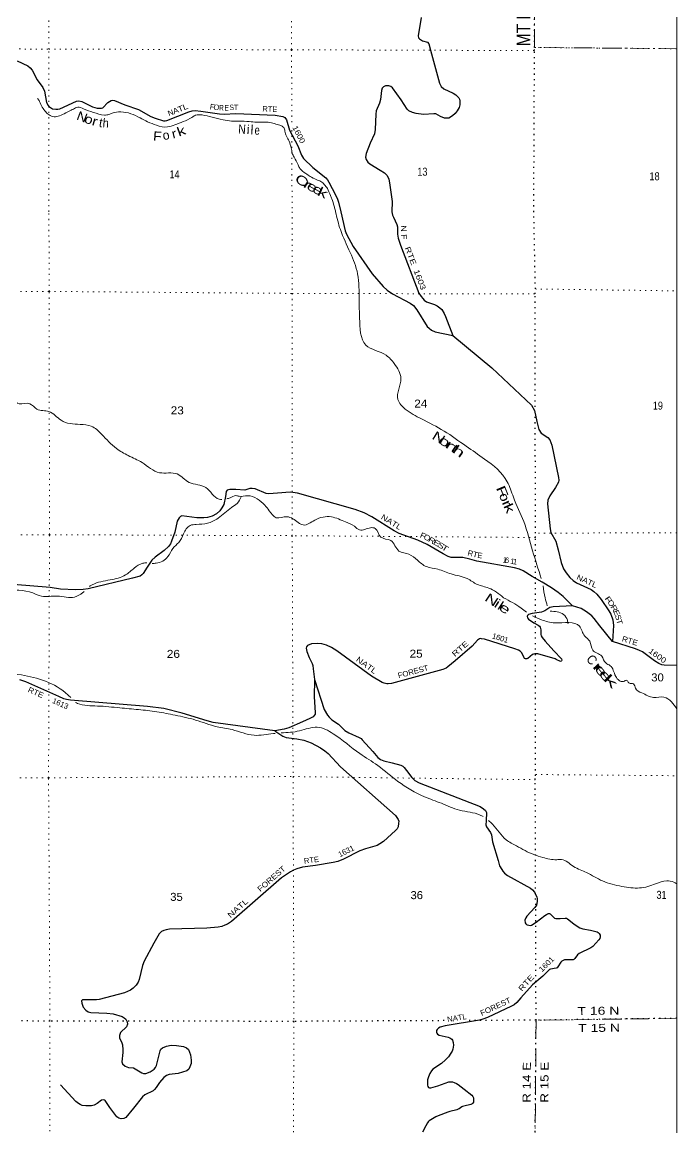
# Model space of a CAD drawing. Header units: feet. Extents: x -252658 to 9, y -366365 to -181930.
# Drawn here: x -14309 to 1, y -249124 to -224946 of the extents above; entities that cross this region are included whole.
import ezdxf
from ezdxf.enums import TextEntityAlignment as Align

# ---------------------------------------------------------------- set-up
doc = ezdxf.new("R2010")
doc.units = ezdxf.units.FT
doc.header["$LTSCALE"] = 80
doc.linetypes.add('DOT_DASHED', pattern=[7.7, 5, -1.2, 0.3, -1.2])
doc.linetypes.add('DOTTED', pattern=[1.5, 0.3, -1.2])
for name, color, linetype, lineweight in [('29', 7, 'Continuous', 25), ('39', 7, 'Continuous', 13), ('4', 7, 'Continuous', 13), ('44', 7, 'DOT_DASHED', 13), ('6', 7, 'DOTTED', 25), ('7', 7, 'DOTTED', 13)]:
    doc.layers.add(name, color=color, linetype=linetype, lineweight=lineweight)
doc.layers.add('30', color=7, linetype='Continuous')
doc.layers.add('41', color=7, linetype='Continuous')

msp = doc.modelspace()

# ---------------------------------------------------------------- linework, layer by layer
at = {"layer": '29'}
for points in [[(-5588.85, -224846.36), (-5651.93, -225246.16), (-5648.33, -225287.68), (-5627.17, -225312.38), (-5556.79, -225358.48), (-5446.97, -225382.4), (-5422.64, -225421.77), (-5382.32, -225559.04), (-5185.88, -226281.78), (-5149.35, -226351.58), (-5094.81, -226404.15), (-4891.56, -226502.24), (-4831.97, -226538.61), (-4766.32, -226602.45), (-4747.34, -226633.88), (-4740.28, -226669.17), (-4741.51, -226757.07), (-4754.39, -226810.32), (-4800.23, -226884.42), (-4844.99, -226948.05), (-4902.5, -226997.34), (-4985.74, -227044.69), (-5018.87, -227046.74), (-5075.29, -227043.21), (-5163.5, -227012.85), (-5269.25, -226955), (-5311.05, -226952.83), (-5539.16, -226965.26), (-5695.94, -226947.94), (-5776.83, -226921.47), (-5854.63, -226884.42), (-5894.31, -226853.37), (-6022.73, -226646.71), (-6214.33, -226383.34), (-6250.49, -226353.84), (-6291.91, -226337.47), (-6365.96, -226341), (-6408.55, -226360.13), (-6443.54, -226393.93), (-6457.2, -226444.56), (-6477.04, -226639.17), (-6499.29, -226715.78), (-6572.26, -226889.71), (-6581.15, -226956.94), (-6589.75, -227294.38), (-6611.05, -227390.79), (-6700.07, -227595.84), (-6789.81, -227820.94), (-6801.47, -227898.93), (-6790.9, -227951.86), (-6751.25, -228007.67), (-6709.79, -228047.13), (-6480.61, -228185.98), (-6385.36, -228244.74), (-6337.42, -228292.2), (-6297.2, -228371.78), (-6271.11, -228513.03), (-6217.84, -228868.44), (-6230.39, -229094.87)], [(-14416.62, -225792.88), (-14185.8, -225901.65), (-14131.76, -225943.05), (-14090.59, -226000.45), (-13981.8, -226209.93), (-13859.06, -226374.43), (-13822.58, -226459.19), (-13775.58, -226701.68), (-13743.24, -226767.95), (-13725.6, -226789.12), (-13690.34, -226813.83), (-13648.64, -226840.05), (-13573.97, -226852.64), (-13528.12, -226849.11), (-13488.63, -226839.79), (-13123.32, -226672.48), (-13073.22, -226665.62), (-13003.37, -226680.32), (-12768.28, -226800.44), (-12667.68, -226827.94), (-12575.99, -226831.47), (-12546.41, -226818.15), (-12435.55, -226707.5), (-12364.41, -226662.09), (-12332.67, -226655.03), (-12289.18, -226661.06), (-12063.9, -226755.09), (-11764.68, -226859.04), (-11497.81, -227007.23), (-11399.93, -227044.96), (-11216.55, -227101.42), (-11181.29, -227101.42), (-11144.49, -227099.04), (-10666.99, -226907.44), (-10592.38, -226886.17), (-10525.38, -226879.11), (-10400.85, -226890.93), (-9993.32, -226954.53), (-9892.38, -226958.51), (-9635.2, -226941.89), (-8781.47, -226982.66), (-8614.06, -227009.68), (-8568.21, -227034.38), (-8528.24, -227084.68), (-8461.95, -227307.51), (-8280.58, -227650.67), (-8204.99, -227856.58), (-8158.72, -227929.65), (-7954.21, -228124.14), (-7673.95, -228352.65), (-7635.47, -228394.71), (-7603.73, -228444.11), (-7533.72, -228583.4), (-7423.89, -228796.98), (-7392, -228880.42), (-7339.91, -229094.54)], [(-7339.91, -229094.54), (-7245.25, -229513.52), (-7218.77, -229585.74), (-7074.63, -229849.11), (-6656.49, -230447.01), (-6420.12, -230725.19), (-6333.58, -230806.93), (-6212.78, -230885.08), (-5827.15, -231088.55), (-5753.42, -231143.96), (-5679.91, -231233.9), (-5454.41, -231602.02), (-5411.33, -231641.56), (-5358.42, -231683.91), (-5278.79, -231717.61), (-4896.04, -231797)], [(-6230.39, -229094.87), (-6211.91, -229164.15), (-6193.4, -229214.63), (-6118.53, -229369.35), (-6106.1, -229425.3), (-6106.44, -229583.53), (-6092, -229672.33), (-6040.41, -229826.2), (-5638.42, -230870.13), (-5591.19, -230946.33), (-5552.4, -230992.21), (-5524.18, -231023.97), (-5467.51, -231061.7), (-5293.4, -231123.26), (-5234.99, -231151.01), (-5181.58, -231190.27), (-5136.24, -231232.18), (-5082.4, -231321.19), (-5058.65, -231383.93), (-4896.04, -231797)], [(-4896.04, -231797), (-4043.23, -232506.77), (-3178.87, -233321.41), (-3108.17, -233441.35), (-3062.14, -233675.84), (-3016.64, -233850.77), (-2966.11, -233930.78), (-2816.46, -234032.13), (-2776.82, -234076.63), (-2731.64, -234196.94), (-2585.56, -234904.49), (-2579.32, -234958.9), (-2586.38, -235008.31), (-2649.82, -235124), (-2773.95, -235304.98), (-2819.14, -235400.03), (-2829.76, -235478.55), (-2769.77, -236024.68), (-2751.24, -236109.48), (-2644.56, -236298.48), (-2594.09, -236487), (-2530.36, -236761.66), (-2478.81, -236901.66), (-2420.01, -236988.72), (-2341.26, -237088.7), (-2266.97, -237158.13), (-2189.61, -237208.69), (-1873.25, -237355.66), (-1812.24, -237395.73), (-1748.76, -237452.19), (-1652.38, -237571.69), (-1486.01, -237817.46), (-1444.52, -237893.64), (-1401.37, -238018.61), (-1382.54, -238140.27), (-1407.86, -238492.18)], [(-4524.42, -236690.34), (-4677.75, -236652.86), (-4725.84, -236650.3), (-4932.66, -236652.48), (-5000.45, -236629.92), (-5106.63, -236574.92), (-5460.08, -236365.73), (-5659.99, -236271.93), (-6065.53, -236125.26), (-6178.15, -236069.3), (-6669.28, -235766.86), (-6832.61, -235678.83), (-7029.18, -235603.64), (-8288.76, -235244.42), (-8391.46, -235230.64), (-8447.88, -235227.11), (-8726.44, -235242.56), (-8917.33, -235258.89), (-8973.38, -235255.34), (-9213.2, -235149.47), (-9279.66, -235141.66), (-9333.11, -235142.41), (-9396.59, -235167.11), (-9444.64, -235178.22), (-9639.3, -235168.5), (-9766.9, -235167.11), (-9826.14, -235180.86), (-9851.54, -235209.46), (-9865.57, -235320.57), (-9903.27, -235490.3), (-9945.01, -235567.66), (-9990.85, -235631.19), (-10063.15, -235700.01), (-10156.61, -235747.65), (-10257.27, -235777.29), (-10340.01, -235786.47), (-10490.23, -235783.24), (-10815.13, -235744.36), (-10847.86, -235754.7), (-10879.6, -235782.94), (-10918.61, -235861.5), (-10970.97, -236097.12), (-11041.08, -236298.58), (-11066.52, -236354.65), (-11108.84, -236411.11), (-11201.53, -236497.24), (-11399.65, -236645.55), (-11472.1, -236714.61), (-11576.34, -236864.08), (-11664.31, -237005.76), (-11692.53, -237033.99), (-11732.73, -237058.77), (-11895.75, -237101.35), (-12866.94, -237337.49), (-12978.26, -237353.92), (-13142.03, -237362.2), (-13470.11, -237347.59), (-13698.66, -237311.56), (-15303.63, -237175.39)], [(-2280.04, -237706.21), (-2484.99, -237504.33), (-2591.66, -237416.9), (-2739.78, -237318.08), (-2943.9, -237192.18), (-3159.62, -237070.24), (-3355.2, -236945.77), (-3441.21, -236905.7), (-3549.18, -236875.19), (-4367.39, -236730.5), (-4524.42, -236690.34)], [(-2280.04, -237706.21), (-2702.76, -237732.77), (-2774.32, -237745.88), (-2882.62, -237821), (-2957.97, -237848.3), (-3161.01, -237876.52), (-3238.83, -237898.64), (-3261.84, -237923.65), (-3270.57, -237940.99), (-3267.04, -237969.22), (-3244.47, -237999.83), (-3124.78, -238084.92), (-3027.22, -238135.08), (-3002.54, -238156.26), (-2985.08, -238176.18), (-2970.79, -238233.9), (-2972.48, -238334.35), (-2967.27, -238364.48), (-2942.58, -238403.3), (-2875.43, -238479.26), (-2684.67, -238695.02), (-2518.48, -238871.78), (-2509.82, -238894.63), (-2517.6, -238913.25), (-2529.06, -238922.96), (-2542.22, -238924.36), (-2634.16, -238879.53), (-2662.2, -238867.37), (-3038.63, -238759.93), (-3072.19, -238757.09), (-3106.57, -238757.97), (-3132.14, -238764.15), (-3151.17, -238770.94), (-3256.41, -238862.05), (-3280.27, -238870.02), (-3304.96, -238866.49), (-3326.12, -238857.67), (-3338.56, -238843.32), (-3390.49, -238740.33), (-3425.59, -238700.5), (-3456.61, -238679.45), (-3543.56, -238647.44), (-4204.23, -238441.55), (-4267.78, -238428.9), (-4294.23, -238427.13), (-4313.63, -238430.66), (-4336.75, -238442.38), (-4354.19, -238457.13), (-4470.62, -238589.26), (-4841.03, -238914.12), (-5001.35, -239046.49), (-5043.67, -239071.19), (-5113.82, -239103.79), (-6232.97, -239410.05), (-6309.78, -239417.04), (-6341.52, -239417.04), (-6394.42, -239402.93), (-6441.54, -239384.2), (-6675.18, -239246.1), (-7431.02, -238691.24), (-7545.92, -238617.71), (-7655.25, -238571.83), (-7761.05, -238540.07), (-7847.17, -238531.52), (-7983.24, -238543.6), (-8070.46, -238577.57), (-8096.09, -238607.12), (-8099.62, -238635.35), (-8089.7, -238705.45), (-8034.69, -238835.98), (-7967.66, -238970.62), (-7955.02, -239012.97), (-7946.64, -239086.85), (-7920.69, -239321.16)], [(-1407.86, -238492.18), (-1679.76, -238147.66), (-1803.43, -237986.86), (-1858.46, -237930.01), (-1976.24, -237838.64), (-2093.9, -237769.87), (-2280.04, -237706.21)], [(0, -239013.77), (-274.2, -239008.35), (-331, -238997.94), (-390.96, -238969.71), (-490.16, -238912.41), (-753.36, -238714.02), (-814.17, -238683.85), (-903.34, -238648.68), (-1407.86, -238492.18)], [(-8784.29, -240439.97), (-10132.78, -240260.49), (-10268.08, -240226.84), (-10810.6, -240054), (-11211.98, -239956.99), (-11566.18, -239907.29), (-13249.47, -239772.43), (-13340.03, -239755.5), (-13395.06, -239741.71), (-13503.7, -239690.16), (-14225.56, -239369.69), (-14361.4, -239325.28)], [(-7920.69, -239321.16), (-7926.19, -239701.25), (-7903.24, -240043.58), (-7905.62, -240075.21), (-7926.78, -240110.5), (-7951.47, -240135.21), (-8020.92, -240176.6), (-8180.2, -240249.22), (-8476.96, -240375.19), (-8583.21, -240407.73), (-8784.29, -240439.97)], [(-7920.69, -239321.16), (-7705.89, -239979.3), (-7635.82, -240101.68), (-7600.55, -240144.03), (-7541.26, -240198.83), (-7395.62, -240300.14), (-7254.3, -240433.44), (-7170.28, -240489.88), (-6942.53, -240590.24), (-6902.25, -240613.4), (-6877.56, -240638.1), (-6644.18, -240896.98), (-6537.23, -241024.53), (-6475.12, -241070.53), (-6406.74, -241098.64), (-6219.5, -241142.43)], [(-8784.29, -240439.97), (-8609.21, -240560.45), (-8536.68, -240588.21), (-8304.02, -240614.27), (-8150.73, -240645.15), (-7993.67, -240707.03), (-7787.47, -240811.02), (-7690.06, -240877.77), (-7618.19, -240941.59), (-7347.97, -241230.91), (-6151.09, -242295.84), (-6092.85, -242379.7), (-6078.75, -242414.99), (-6080.34, -242462.52), (-6092.85, -242542.04), (-6115.78, -242586.15), (-6148.05, -242619.98), (-6413.79, -242859.65), (-6487.85, -242912.59), (-6550.62, -242948.56), (-6803.5, -243020.23), (-6929.19, -243069.27), (-7286.67, -243249.62), (-7407.13, -243297.15), (-7508.86, -243320.2), (-7899.9, -243390.85), (-8182.47, -243426.07), (-8306.1, -243459.3), (-8379.97, -243486.07), (-8446.98, -243524.89), (-8639.19, -243656.44), (-9736.23, -244615.14), (-9822.43, -244668.31), (-9878.86, -244693.01), (-9945.87, -244717.72), (-10024.46, -244736.65), (-10269.61, -244758.5), (-11091, -244781.27), (-11164.37, -244793.6), (-11211.98, -244805.94), (-11263.12, -244832.42), (-11310.78, -244883.38), (-11433.12, -245086.38), (-11640.49, -245478.24), (-11678.5, -245570.39), (-11751.58, -245882.32), (-11776.23, -245935.67), (-11818.59, -246005.84), (-11879.87, -246070.81), (-11942.03, -246115.24), (-12071.55, -246173.16), (-12626.22, -246319.93), (-12681.31, -246325.85), (-12964.79, -246323.46), (-12989.48, -246326.99), (-13008.75, -246344.97), (-13003.59, -246397.57), (-12971.85, -246485.8), (-12915.42, -246549.32), (-12866.04, -246584.61), (-12808.34, -246602.83), (-12457.1, -246615.93), (-12321.15, -246632.25), (-12123.65, -246692.25), (-12076.57, -246719.32), (-12042.54, -246748.71), (-12014.32, -246805.18), (-12007.27, -246854.59), (-12030.17, -246913.8), (-12158.92, -247041.63), (-12184.5, -247102.51), (-12180.08, -247161.62), (-12137.76, -247246.31), (-12116.11, -247307.18), (-12110.62, -247419.12)], [(-6219.5, -241142.43), (-6034.55, -241194.46), (-5987.05, -241218.63), (-5962.36, -241243.33), (-5905.1, -241309.64), (-5794.11, -241466.67), (-5726.07, -241525.66), (-5628.47, -241576.17), (-4298.12, -242100.07), (-4225.42, -242145.01), (-4179.57, -242183.83), (-4156.72, -242225.36), (-4170.47, -242411.31), (-4172.52, -242497.92), (-4157.63, -242543.47), (-4074.4, -242662.25), (-4052.61, -242720.25), (-4032.13, -242868.7), (-3906.97, -243278.75)], [(-3906.97, -243278.75), (-3872.31, -243392.3), (-3821.61, -243477.24), (-3800.45, -243509), (-3765.18, -243551.35), (-3697.57, -243603.91), (-3200.19, -243882.4), (-3155.05, -243921.91), (-3112.72, -243971.31), (-3061.46, -244079.69), (-3052.77, -244105.42), (-3052.77, -244176), (-3070.4, -244253.64), (-3099.66, -244303.44), (-3278.08, -244491.93), (-3302.3, -244533.33), (-3319.04, -244580.08), (-3313.61, -244643.68), (-3302.3, -244665.67), (-3287.3, -244678.89), (-3270.56, -244686.84), (-3235.77, -244694.38), (-3203.55, -244695.67), (-3177.97, -244689.48), (-3074.5, -244623.78), (-2882.59, -244481.04)], [(-2882.59, -244481.04), (-2850.87, -244457.45), (-2824.42, -244441.57), (-2805.76, -244438.07), (-2785.63, -244439.81), (-2771.52, -244446.87), (-2672.13, -244535.28), (-2644.55, -244545.68), (-2547.77, -244548.38), (-2441.76, -244538.62), (-2409.17, -244541.6), (-2388.86, -244552.74), (-2251.69, -244665.03), (-2155.22, -244731.85), (-2116.43, -244753.02), (-2051.9, -244772.83), (-1887.52, -244800.29), (-1767.27, -244830.66), (-1739.06, -244841.25), (-1721.43, -244853.6), (-1695.47, -244876.01), (-1677.34, -244911.83), (-1675.58, -244950.65), (-1680.87, -244982.41), (-1702.78, -245015.99), (-1837.81, -245157.1), (-1881.07, -245190.49), (-2134.95, -245315.04), (-2169.57, -245342.01), (-2231.93, -245424.44), (-2247.8, -245440.32), (-2264.92, -245449.21), (-2417.5, -245447.86), (-2457.65, -245452.67), (-2485.86, -245463.26), (-2512.31, -245477.37), (-2536.43, -245498.83), (-2602.25, -245606.18), (-2618.12, -245622.07), (-2640.07, -245633.97), (-2762.76, -245656.9), (-2782.11, -245664.41), (-2796.22, -245673.24), (-2930.77, -245805.48), (-3157.42, -245999.55), (-3411.97, -246278.03)], [(-3411.97, -246278.03), (-3499.82, -246384.35), (-3552.92, -246432.23), (-3612.68, -246465.52), (-3877.56, -246583.43), (-4139.73, -246709.17), (-4238.69, -246749.61), (-4312.96, -246769.67), (-5065, -246893.09), (-5169.76, -246922.53), (-5207.67, -246942.83), (-5236.37, -246969.61), (-5250, -246995.76), (-5254.4, -247017.82), (-5251.76, -247034.58), (-5243.82, -247056.64), (-5227.07, -247075.17), (-5197.35, -247094), (-5001.01, -247139.75), (-4962.56, -247154.57), (-4937.88, -247168.69), (-4916.72, -247186.33), (-4901.24, -247206.65), (-4884.97, -247256.92), (-4882.14, -247312.86), (-4897.32, -247405.14), (-4913.19, -247447.49), (-4935.99, -247492.45), (-4992.54, -247567.47), (-5054.26, -247638.06), (-5144.84, -247714.69), (-5330.72, -247841.11), (-5363.74, -247878.92), (-5400.77, -247938.91), (-5428.99, -248009.49), (-5447.3, -248074.17), (-5451.91, -248189.48), (-5444.86, -248221.24), (-5424.72, -248238.42), (-5404.3, -248247.71), (-5374.32, -248245.94), (-5221.6, -248202.2), (-4982.85, -248120.66), (-4935.69, -248114.68), (-4899.97, -248118.9), (-4864.7, -248129.48), (-4817.09, -248150.66), (-4775.65, -248178.12), (-4648.09, -248279.28), (-4476.61, -248408.83), (-4454.72, -248435.64), (-4442.38, -248470.93), (-4441.61, -248533.19), (-4446.79, -248561.81), (-4458.25, -248582.09), (-4474.12, -248597.97), (-4500.59, -248614.7), (-4655.75, -248649.14), (-4681.32, -248655.33), (-4695.79, -248663), (-4759.79, -248707.37), (-4778.31, -248717.09), (-4806.81, -248728.04), (-4963.46, -248766.5), (-5004.04, -248778.33), (-5215.63, -248861.78), (-5266.04, -248886.06), (-5412.25, -248970.3), (-5432.53, -248988.83), (-5449.89, -249010.49), (-5483.54, -249076.68)], [(-12110.62, -247419.12), (-12107.66, -247479.32), (-12127.18, -247676.86), (-12111.89, -247721.37), (-12060.17, -247772.15), (-11982.13, -247802.55), (-11875.82, -247813.49), (-11692.09, -247921.14), (-11659.88, -247936.25), (-11606.98, -247932.72), (-11507.15, -247896.76), (-11423.59, -247840.96), (-11391.85, -247805.67), (-11369.37, -247759.92), (-11294.17, -247442.47), (-11275.46, -247399.83), (-11243.72, -247375.12), (-11154.68, -247339.66), (-11049.75, -247315.13), (-10937.66, -247319.56), (-10785.24, -247343.36), (-10714.7, -247371.59), (-10671.49, -247413.94), (-10626.54, -247526.87), (-10611.37, -247644.55), (-10615.96, -247717.44), (-10640.64, -247788.03), (-10668.86, -247840.96), (-10709.87, -247875.77), (-10899.12, -247932.13), (-11095.6, -247957.42), (-11150.5, -247975.93), (-11211.98, -248020.94), (-11306.56, -248134.62), (-11379.51, -248245.04), (-11414.77, -248287.39), (-11446.74, -248313.45), (-11626.38, -248400.32), (-11680.84, -248443.44), (-11877.86, -248689.79), (-12044.38, -248894.4), (-12088.39, -248919.09), (-12144.82, -248926.15), (-12197.72, -248912.04), (-12239.04, -248884.69), (-12393.78, -248681.25), (-12490.75, -248528.34), (-12504.55, -248516.78), (-12522.18, -248509.72), (-12571, -248521.63), (-12672.04, -248592.77), (-12733.79, -248626.18), (-12793.75, -248640.3), (-12917.45, -248642.62), (-12998.3, -248633.24), (-13037.09, -248615.59), (-13075.89, -248594.42), (-13135.43, -248548.67), (-13469.37, -248181.6)], [(-5483.54, -249076.68), (-5556.22, -249219.63)]]:
    msp.add_lwpolyline(points, dxfattribs=at)
at = {"layer": '39'}
for points in [[(-13969.81, -226615.99), (-13929.36, -226680.15), (-13868.55, -226808.58), (-13793.78, -226908.79), (-13719.15, -226976.83), (-13612.49, -227014.56), (-13494.01, -226993.92), (-13355.6, -226932.98), (-13237.28, -226872.13), (-13141.03, -226821.43), (-13092.87, -226803.12), (-12968.12, -226840.77), (-12752.78, -226920.25), (-12511.39, -226977.49), (-12410.96, -226966.99), (-12340.75, -226936.52), (-12151.96, -226909.54), (-11932.75, -226948.78), (-11731.41, -227042.4), (-11566.3, -227124.11), (-11371.05, -227201.67), (-11131.76, -227238.81), (-10971.18, -227191.85), (-10788.59, -227122.67), (-10600.07, -227029.33), (-10519.88, -226982.73), (-10377.23, -226976.06), (-10155.99, -227021.33), (-9918.61, -227082.61), (-9729.6, -227109.92), (-9564.82, -227109.19), (-9345.72, -227122.29), (-9180.89, -227133.62), (-9010.09, -227130.85), (-8859.29, -227150.29), (-8728.53, -227183.9), (-8627.9, -227221.66), (-8591.61, -227249.65), (-8567.16, -227331.98), (-8532.56, -227438.4), (-8475.83, -227552.77), (-8429.04, -227693.32), (-8404.45, -227807.83), (-8365.9, -227898.15), (-8278.81, -228066.67), (-8236.28, -228146.92), (-8107.21, -228258.95), (-8014.52, -228318.86), (-7879.59, -228390.66), (-7776.93, -228432.43), (-7706.34, -228494.45), (-7637.64, -228586.64), (-7570.71, -228737.16), (-7538.26, -228811.42), (-7491.4, -228968.06), (-7466.94, -229052.4), (-7458.11, -229094.43)], [(-25319.21, -229081.72), (-25232.93, -229369.09), (-24935.58, -229701.04), (-24646.28, -229886.03), (-24357.31, -230095.15), (-23978.77, -230231.04), (-23622.51, -230376.7), (-23276.78, -230556.41), (-23084.49, -230623.39), (-22889.68, -230801.06), (-22562.09, -230982.53), (-22192.79, -231204.81), (-21819.58, -231435.19), (-21562.89, -231503.05), (-21274.44, -231456.66), (-20860.26, -231194.71), (-20645.53, -230946.15), (-20450.53, -230816.02), (-20267.27, -230661.58), (-19935.02, -230356.27), (-19604.84, -230054.95), (-19305.2, -229926.24), (-18874.02, -229744.99), (-18606.27, -229740.57), (-18378.88, -229743.65), (-18125.5, -229906.02), (-17884.69, -229957.57), (-17679.32, -230099.16), (-17455.29, -230200.78), (-17200.81, -230429.55), (-17018.74, -230655.32), (-16828.15, -230847.01), (-16309.44, -231475.68), (-16139.17, -231828.04), (-16037.23, -232026.58), (-15869.35, -232113.35), (-15687.17, -232331.08), (-15660.16, -232562.8), (-15547.8, -232735.32), (-15442.11, -232807.17), (-15328.02, -232852.98), (-15197.55, -232878.89), (-15023.75, -232973.78), (-14856.92, -233136.99), (-14515.9, -233220.07), (-14375.98, -233290.37), (-14142.5, -233289.51), (-13987.17, -233410.31), (-13722.18, -233460.17), (-13459.14, -233652.84), (-13041.74, -233743), (-12796.74, -233782.53), (-12571.72, -233958.59), (-12247.91, -234268.77), (-11990.39, -234423.15), (-11688.57, -234576.11), (-11305.19, -234798.58), (-10921.14, -234825.92), (-10658, -235010.54), (-10293.22, -235122.11), (-10002.87, -235377.52), (-9945.81, -235382.98)], [(-7458.11, -229094.43), (-7353.92, -229482.7), (-7137.4, -229984.55), (-6976.71, -230449.44), (-6944.38, -231027.26), (-6933.66, -231419.7), (-6794.78, -232007.02), (-6353.04, -232230.28), (-6174.41, -232413.76), (-6029.91, -232737.6), (-6096.65, -233201.42), (-5934.42, -233406.81), (-5581.11, -233620.82), (-5087.63, -233887.03), (-4605.12, -234219.48), (-4200.4, -234500.58), (-3706.04, -234996.14), (-3571.79, -235333.93), (-3345.64, -235868.11), (-3151.11, -236506.47), (-2962.83, -237112.26)], [(-11468.41, -236782.24), (-11376.58, -236777.21), (-11121.02, -236633.81), (-11017.98, -236458.17), (-10885.3, -236323.17), (-10782.1, -236135.46), (-10634.68, -235952.37), (-10503.55, -235930.01), (-10257.63, -235903.17), (-10026.69, -235793.64), (-9733.66, -235560.22), (-9611.66, -235469.33), (-9516.51, -235311.37)], [(-9838.15, -235369.15), (-9765.01, -235350.57), (-9635.5, -235300.02), (-9567.25, -235313.01), (-9383.97, -235303.43), (-9171.52, -235368.67), (-9006.37, -235507.71), (-8909.42, -235629.73), (-8756.54, -235782.69), (-8520.77, -235761.74), (-8272.96, -235889.83), (-8167, -235941.57), (-7913.97, -235836.36), (-7550.68, -235762.82), (-7240.26, -235875.67), (-7048.3, -235966.79), (-6932.71, -236050.84), (-6692.53, -236001.79), (-6596.11, -236015.17), (-6469.91, -236205.98), (-6251.59, -236283.38), (-6073.57, -236511.11), (-5855.17, -236582.47), (-5669.76, -236711.73), (-5474.43, -236851.18), (-5221.63, -236908.92), (-4935.25, -237013.39), (-4582.38, -237112.73), (-4362.73, -237240.44), (-4112.24, -237320.28), (-3787.08, -237531.9)], [(-12837.57, -237284.62), (-12775.81, -237249.11), (-12387.91, -237141.71), (-12048.3, -237033.66), (-11861.1, -236885.31), (-11670.46, -236779.26), (-11580.54, -236767.76)], [(-28444.74, -240207.28), (-28057.83, -240172.29), (-27466.32, -240188.36), (-26861.14, -240234.78), (-26356, -240237.61), (-26050.96, -240155.24), (-25569.33, -240258.33), (-25215.11, -240405.97), (-24793.55, -240486.12), (-24438.23, -240406.44), (-24152.54, -240267.48), (-23706.22, -240303.7), (-23176.79, -240296.8), (-22878.5, -240266.64), (-22247.14, -240164.55), (-21857.83, -240101.43), (-21738.3, -240044.71), (-21637.3, -240017.91), (-21483.63, -239965.68), (-21155.76, -239833.32), (-20706.69, -239668.41), (-20395.8, -239600.2), (-20043.7, -239462.13), (-19925.67, -239367.17), (-19572.41, -239291.48), (-19320.71, -239135.96), (-18863.09, -238641.23), (-18463.78, -238435.41), (-18036.67, -238258.13), (-17720.36, -238087.39), (-17414.6, -237952.72), (-17144.26, -237906.09), (-16676.94, -237731.37), (-16333.39, -237629.4), (-16220.12, -237588.69), (-15957.94, -237549.99), (-15637.47, -237516.11), (-15294.49, -237456.39), (-14693.7, -237382.05), (-14076.42, -237426.63), (-13886.19, -237497.61), (-13537.98, -237496.29), (-13161.9, -237517.48), (-12983.47, -237421.32), (-12951.44, -237396.09)], [(-2924.21, -237272.85), (-2877.44, -237538.2), (-2832.65, -237710.58)], [(-3787.08, -237531.9), (-3403.75, -237758.4), (-3282.18, -237850.3)], [(-2768.6, -237824.93), (-2477.82, -237897.69), (-2391.01, -238025.61), (-2377.52, -238106.4)], [(-3155.35, -237931.71), (-2956.44, -238015.93), (-2663.5, -238082.27), (-2127.13, -238155.93), (-2011.32, -238370.75), (-1904.2, -238484.86), (-1838.43, -238678.88), (-1641, -238812.32), (-1554.45, -238958.34), (-1456.64, -239018.01), (-1335.08, -239253.03), (-1165.49, -239361.95), (-1092.72, -239338.79), (-1047.18, -239393.73), (-944.86, -239417.25), (-903.9, -239512.35), (-764.39, -239612.82), (-506.12, -239712.89), (-280.61, -239705.89), (-116.98, -239808.69), (1.34, -239959.5)], [(-29079.74, -243218.36), (-28739.25, -243192.8), (-28246.98, -243106.93), (-27930.91, -243248.01), (-27629.86, -243310.44), (-27113.61, -243236.96), (-26508.91, -243170.73), (-25798.12, -243148.17), (-25270.32, -243113.08), (-24757.05, -243109.98), (-24118.35, -243060.29), (-23524.59, -242911.42), (-22864.88, -242650.79), (-22562.93, -242353.11), (-22327.05, -242030.4), (-21915.8, -241834.8), (-21392.44, -241536.1), (-21002.27, -241263.76), (-20794.84, -241107.65), (-20154.93, -240822.6), (-19623.21, -240648.75), (-19032.65, -240439.48), (-18504.87, -240259.54), (-17623.38, -240116.58), (-16678.73, -239918.15), (-15977.82, -239587.66), (-15471.32, -239345.06), (-14949.84, -239183.14), (-14326.44, -239221.77), (-13800.95, -239355.64), (-13309.95, -239656.01), (-13246.88, -239716.09)], [(-13142.53, -239822.29), (-13099.16, -239841.94), (-12663.21, -239900.16), (-12172.67, -239941.01), (-11764.62, -239978.73), (-11366.74, -240024.36), (-10963.26, -240102.25), (-10517.88, -240206.86), (-10048.9, -240352.03), (-9719.71, -240416.85), (-9240.37, -240540.03), (-8817.21, -240503.52), (-8778.77, -240499.6)], [(-8644.33, -240485.69), (-8244.78, -240442.88), (-7857.26, -240363.64), (-7511.01, -240505.13), (-6927.28, -240941.55), (-6536.34, -241200.34), (-6096.31, -241548.3), (-5515.22, -241884.1), (-5144.85, -242027.94), (-4750.38, -242176.12), (-4297.01, -242284.87), (-4233.4, -242316.63)], [(-4116.63, -242402.62), (-4030.01, -242481.62), (-3728.8, -242825.69), (-3505.21, -242959.49), (-3317.44, -243062.62), (-2927.02, -243212.76), (-2625.78, -243261.1), (-2521.09, -243258.5), (-2255.47, -243408.96), (-1971.48, -243541.56), (-1621.79, -243725.35), (-1198.73, -243843.75), (-812.79, -243879.16), (-463.36, -243789.34), (-218.94, -243724.25), (-68.35, -243750.43), (-0.04, -243789.67)]]:
    msp.add_spline(points, degree=3, dxfattribs=at)
at = {"layer": '4'}
msp.add_lwpolyline([(-250643.67, -181929.5), (-219314.25, -182252.72), (-187984.41, -182532.85), (-156654.22, -182769.88), (-125323.73, -182963.82), (-93993.01, -183114.65), (-62662.1, -183222.4), (-31331.08, -183287.04), (0, -183308.59), (0, -366365.25), (-31582.88, -366343.53), (-63165.71, -366278.36), (-94748.41, -366181.36), (-126330.93, -366017.71), (-157913.21, -365822.21), (-189495.2, -365583.27), (-221076.82, -365300.9), (-252658.03, -364975.08)], close=True, dxfattribs=at)
msp.add_lwpolyline([(-250643.67, -181929.5), (-219314.25, -182252.72), (-187984.41, -182532.85), (-156654.22, -182769.88), (-125323.73, -182963.82), (-93993.01, -183114.65), (-62662.1, -183222.4), (-31331.08, -183287.04), (0, -183308.59), (0, -366365.25), (-31582.88, -366343.53), (-63165.71, -366278.36), (-94748.41, -366181.36), (-126330.93, -366017.71), (-157913.21, -365822.21), (-189495.2, -365583.27), (-221076.82, -365300.9), (-252658.03, -364975.08)], close=True, dxfattribs=at)
at = {"layer": '44'}
for points in [[(0, -225528.38), (-3110.58, -225500), (-3109.93, -220235.6), (-3096.09, -215736.21), (0, -215740.51)], [(0, -246728.1), (-3076.4, -246769.58), (-3115.14, -251977.09), (-3081.94, -274862.79)]]:
    msp.add_lwpolyline(points, dxfattribs=at)
at = {"layer": '6'}
for points in [[(-3126.04, -229095.5), (-3110.31, -225568.36), (-3110.58, -225500), (-3109.93, -220235.6), (-3096.09, -215736.21)], [(-3081.94, -274862.79), (-3082.81, -273224.12), (-3090.35, -267921.47), (-3099.66, -262651.17), (-3099.75, -262588.67), (-3107.39, -257321.17), (-3107.44, -257282.89), (-3110.63, -252058.09), (-3115.53, -251975.54), (-3076.4, -246769.58), (-3094.09, -241511.34), (-3088.91, -241426.91), (-3088.76, -236215.6), (-3089.47, -236121.04), (-3098.3, -230890.29), (-3090.78, -230781.76), (-3126.04, -229095.5)], [(-5082.33, -246779.76), (-8368.07, -246796.43), (-13701.54, -246788.5), (-19014.81, -246774.82), (-24324.24, -246775.28), (-29609.77, -246794.16), (-31418.44, -246793.85)], [(0, -246728.1), (-3076.4, -246769.58), (-4544.13, -246777.03)]]:
    msp.add_lwpolyline(points, dxfattribs=at)
at = {"layer": '7'}
for p, q in [((0, -225528.38), (-3110.58, -225500)), ((-8414.5, -227312.59), (-8409.26, -229094.17)), ((-3090.78, -230781.76), (0, -230822.76)), ((-3088.76, -236215.6), (-5297.8, -236199.03)), ((0, -236110.64), (-3089.47, -236121.04)), ((-3085.31, -241398), (0, -241424.74))]:
    msp.add_line(p, q, dxfattribs=at)
for points in [[(-13722.6, -229091.59), (-13725.02, -225537.09), (-13716.5, -220228.41), (-13724.77, -215734.21)], [(-8408.63, -217294.38), (-8407.14, -220243.04), (-8419.68, -225551.73), (-8414.98, -227149.57)], [(-28193.88, -225502.38), (-24349.74, -225515.91), (-19050.51, -225508.46), (-13725.02, -225537.09), (-8419.68, -225551.73), (-3110.31, -225568.36)], [(-13708.3, -253135.9), (-13710, -251958.67), (-13701.54, -246788.5), (-13731.29, -241468.95), (-13710.79, -236154.1), (-13720.42, -230834.82), (-13722.6, -229091.59)], [(-8409.26, -229094.17), (-8409.58, -230878.65), (-8405.69, -236175.72), (-8387.29, -241442.81), (-8368.07, -246796.43), (-8392.49, -251956.31), (-8392.98, -252534.98)], [(-31396.5, -230841.27), (-29638.48, -230824.25), (-24325.66, -230870.11), (-19028.14, -230857.43), (-13720.42, -230834.82), (-8409.58, -230878.65), (-3098.3, -230890.29)], [(-5674.56, -236196.21), (-8405.69, -236175.72), (-13710.79, -236154.1), (-19026.34, -236160.51), (-24331.75, -236161.01), (-29645.15, -236157.39), (-31403.81, -236154.92)], [(-31411.11, -241468.48), (-29621.38, -241472.84), (-24330.25, -241486.22), (-19036.64, -241465.43), (-13731.29, -241468.95), (-8387.29, -241442.81), (-3094.09, -241511.34)]]:
    msp.add_lwpolyline(points, dxfattribs=at)

# ---------------------------------------------------------------- texts
at = {"layer": '30'}
for s, rotation, width, p in [('T', 21.863, 1.3, (-10824.02, -226895.02)), ('L', 21.863, 1.3, (-10719.17, -226852.96)), ('F', 351.13, 0.9, (-10163.41, -226856.7)), ('O', 351.13, 0.8, (-10070.7, -226868.9)), ('R', 357.742, 0.7, (-9954.62, -226878.52)), ('E', 1.698, 0.75, (-9835.7, -226879.4)), ('S', 3.698, 0.75, (-9722.26, -226870.25)), ('T', 0.266, 0.8, (-9631.58, -226869.62)), ('N', 21.863, 1.05, (-11041.6, -226982.34)), ('A', 21.863, 1.2, (-10933.68, -226939.02)), ('1600', 297.358, 1.15, (-8313.35, -227430.37)), ('N F', 272.877, 1.2, (-6024.3, -229549.14)), ('  RTE  1603', 291.06, 1.3, (-5789.16, -230295.33)), ('NATL', 328.375, 1.2, (-6270.02, -235929.61)), ('F', 336.617, 1.25, (-5570.17, -236230.22)), ('O', 331.864, 1.15, (-5484.45, -236272.05)), ('R', 329.381, 1.25, (-5382.83, -236329.55)), ('E', 329.381, 1.35, (-5278.85, -236387.58)), ('S', 329.381, 1.35, (-5185.3, -236442.94)), ('T', 329.381, 1.55, (-5096.73, -236499.44)), ('R', 346.264, 0.9, (-4524.42, -236618.28)), ('T', 345.654, 1.15, (-4417.87, -236645.34)), ('E', 349.972, 0.9, (-4311.79, -236665.73)), ('6', 349.972, 1.05, (-3720.77, -236770.97)), ('NATL', 335.082, 1.15, (-1990.44, -237224.03)), ('F', 304.095, 1.55, (-1542.26, -237609.48)), ('O', 299.095, 1.15, (-1487.11, -237681.53)), ('R', 301.095, 1.25, (-1419.28, -237795.07)), ('E', 294.049, 1.2, (-1366.84, -237888.94)), ('S', 289.049, 1.1, (-1335.01, -237981.12)), ('T', 284.798, 1.15, (-1310.12, -238075.24)), ('1601', 342.691, 0.85, (-3875.88, -238470.55)), ('RTE', 342.766, 1.1, (-1041.83, -238531.89)), ('RTE', 41.252, 1.3, (-4694.94, -238692.88)), ('NATL', 323.718, 1.25, (-6815.99, -239055.89)), ('1600', 323.992, 1.2, (-455.6, -238846.73)), ('FOREST', 15.305, 1.05, (-5749.38, -239205.13)), ('1631', 26.771, 0.9, (-7200.18, -243127.59)), ('FOREST', 41.15, 1.15, (-8820.93, -243724.11)), ('NATL', 41.15, 1.3, (-9556.73, -244365.31)), ('1601', 44.504, 1.1, (-2806.38, -245587.19)), ('RTE', 47.571, 1.3, (-3247.59, -245994.45)), ('FOREST', 25.123, 1.1, (-3938.34, -246527.88)), ('NATL', 9.32, 1.05, (-4797.35, -246779.17))]:
    msp.add_text(s, height=120, rotation=rotation, dxfattribs=dict(at, width=width)).set_placement(p, align=Align.CENTER)
for s, rotation, p in [('RTE', 357.266, (-8896.76, -226907.08)), ('1', 349.972, (-3769.68, -236766.35)), ('1', 349.972, (-3602.1, -236793.35)), ('1', 349.972, (-3544.16, -236803.41)), ('RTE', 7.105, (-7978.6, -243327.46))]:
    msp.add_text(s, height=120, rotation=rotation, dxfattribs=at).set_placement(p, align=Align.CENTER)
for s, width, p in [('RTE', 1.1, (-14195.02, -239587.96)), ('1613', 0.85, (-13661.92, -239827.76))]:
    msp.add_text(s, height=120, rotation=336.061, dxfattribs=dict(at, width=width)).set_placement(p)
at = {"layer": '41'}
for s, rotation, width, p in [('N', 339.392, 1.15, (-13032.33, -227110.43)), ('o', 339.875, 1.2, (-12884.02, -227165.04)), ('r', 343.903, 1.25, (-12744.62, -227208.83)), ('h', 355.183, 0.9, (-12488.62, -227253.36)), ('k', 19.759, 1.35, (-10798.35, -227421.97)), ('N', 356.686, 0.85, (-9507.94, -227387.95)), ('e', 358.96, 0.75, (-9173.45, -227408.14)), ('F', 355.897, 1.15, (-11358.46, -227539.51)), ('r', 13.851, 1.15, (-10964.91, -227480.9)), ('C', 325.945, 1.45, (-8253.66, -228491.88)), ('r', 328.241, 1.7, (-8121.68, -228575.94)), ('e', 330.325, 1.45, (-8014.97, -228635.65)), ('e', 332.073, 1.4, (-7893.43, -228698.78)), ('k', 334.164, 1.55, (-7781.77, -228766.33)), ('N', 328.53, 1.4, (-5254.83, -234116.41)), ('o', 325.563, 1.6, (-5130.04, -234197.58)), ('r', 325.563, 1.8, (-5015.21, -234276.18)), ('t', 325.303, 1.55, (-4910.16, -234349.01)), ('h', 325.303, 1.7, (-4821.76, -234411.87)), ('F', 292.17, 1.6, (-3908, -235249.17)), ('o', 291.177, 1.2, (-3859.08, -235367.1)), ('r', 294.078, 1.45, (-3801.55, -235507.22)), ('k', 294.078, 1.5, (-3752.6, -235615.62)), ('N', 326.943, 1.45, (-4100.79, -237660.07)), ('i', 326.943, 1.4, (-3976.25, -237742.86)), ('l', 326.943, 1.35, (-3904.47, -237789.57)), ('e', 327.422, 1.55, (-3812.71, -237846.88)), ('r', 311.739, 2.1, (-1795.71, -239114.04)), ('e', 309.072, 1.8, (-1729.84, -239190.67)), ('e', 309.918, 1.85, (-1632.76, -239301.75)), ('k', 315.107, 2.3, (-1515.5, -239423.76))]:
    msp.add_text(s, height=200, rotation=rotation, dxfattribs=dict(at, width=width)).set_placement(p, align=Align.CENTER)
for s, rotation, p in [('t', 349.445, (-12606.41, -227240.57)), ('i', 356.471, (-9374.19, -227396.06)), ('l', 356.07, (-9292.15, -227401.62)), ('o', 11.299, (-11146.68, -227514.4)), ('C', 311.739, (-1930.69, -238955.84))]:
    msp.add_text(s, height=200, rotation=rotation, dxfattribs=at).set_placement(p, align=Align.CENTER)
at = {"layer": '44', "width": 0.85}
msp.add_text('MT BAKER - SNOQUALMIE', height=300, rotation=89.937, dxfattribs=at).set_placement((-3203.72, -225475.72))
at = {"layer": '6'}
for s, rotation, width, p in [('T 16 N', 0.772, 1.3, (-2168.14, -246657.32)), ('T 15 N', 0.772, 1.3, (-2154.81, -247031.94)), ('R 14 E', 89.569, 1.25, (-3196.67, -248576.58)), ('R 15 E', 89.569, 1.25, (-2808.52, -248574.84))]:
    msp.add_text(s, height=175, rotation=rotation, dxfattribs=dict(at, width=width)).set_placement(p)
at = {"layer": '7'}
for s, width, p in [('14', 0.85, (-11088.18, -228361.7)), ('13', 0.85, (-5672.03, -228304.89)), ('18', 0.85, (-597.72, -228404.31)), ('24', 1.1, (-5738.76, -233375.27)), ('19', 0.85, (-524.54, -233419.79)), ('23', 1.1, (-11061.95, -233522.93)), ('26', 1.1, (-11146.34, -238848.07)), ('25', 1.1, (-5841.28, -238843.55)), ('30', 1.05, (-558.46, -239362.04)), ('36', 1.05, (-5821, -244122.66)), ('31', 0.85, (-444.6, -244116.4)), ('35', 1.05, (-11072.24, -244160.58))]:
    msp.add_text(s, height=175, dxfattribs=dict(at, width=width)).set_placement(p)

doc.saveas('drawing.dxf')
